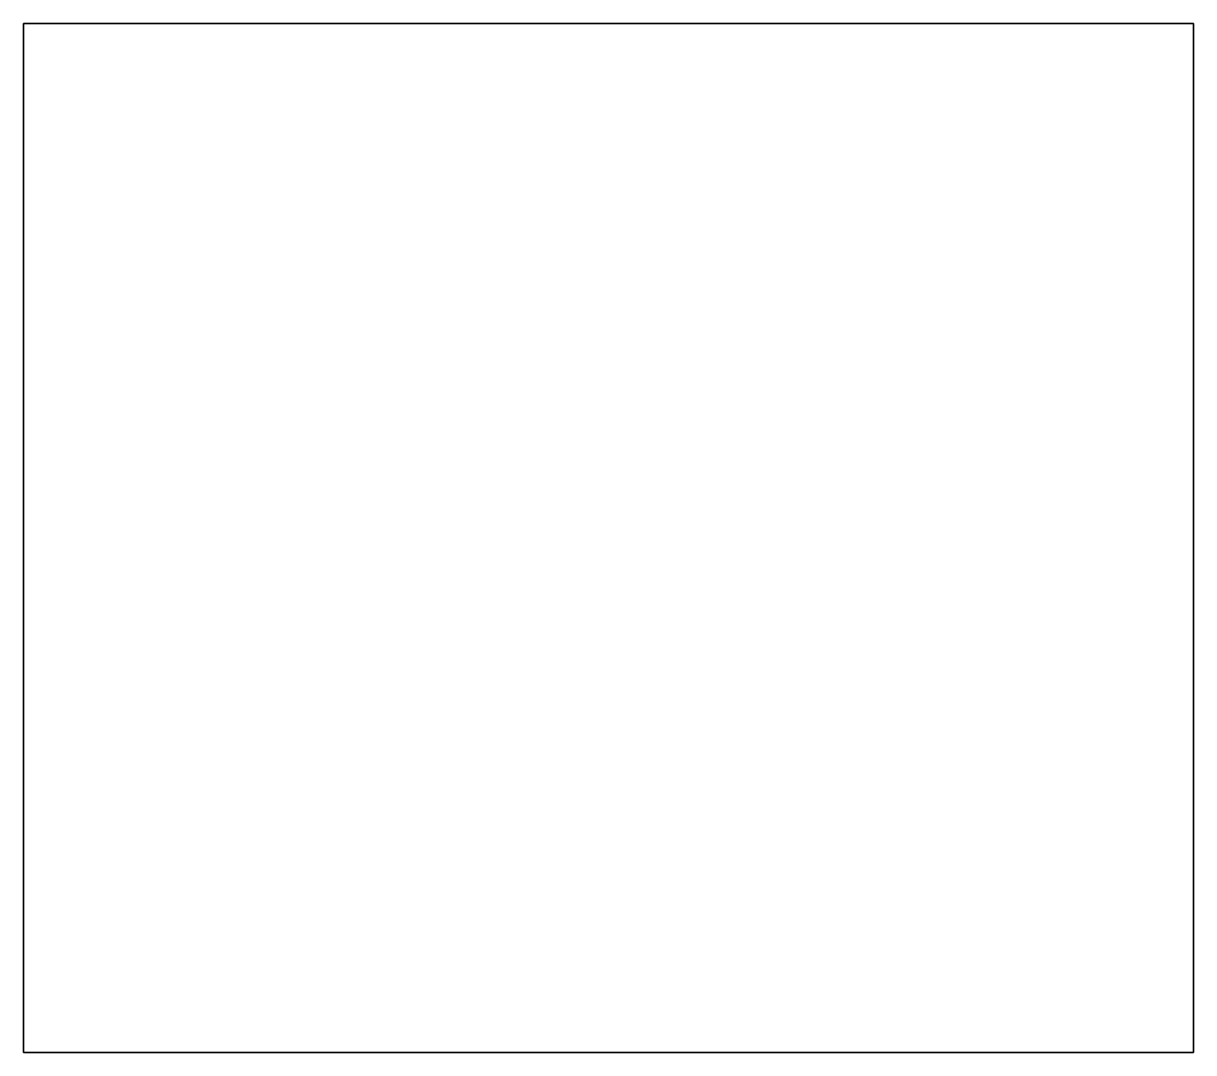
# Model space of a CAD drawing. Header units: millimetres. Extents: x -184 to -9, y -146 to 8.
import ezdxf

# ---------------------------------------------------------------- set-up
doc = ezdxf.new("R2010")
doc.units = ezdxf.units.MM
doc.layers.get('0').update_dxf_attribs({"linetype": 'CONTINUOUS'})

msp = doc.modelspace()

# ---------------------------------------------------------------- linework, layer by layer
for points in [[(-8.98, 7.53), (-184.15, 7.53), (-184.15, -146.47), (-8.98, -146.47)], [(-8.98, -146.47), (-184.15, -146.47), (-184.15, 7.53), (-8.98, 7.53)]]:
    msp.add_lwpolyline(points, close=True)

doc.saveas('drawing.dxf')
